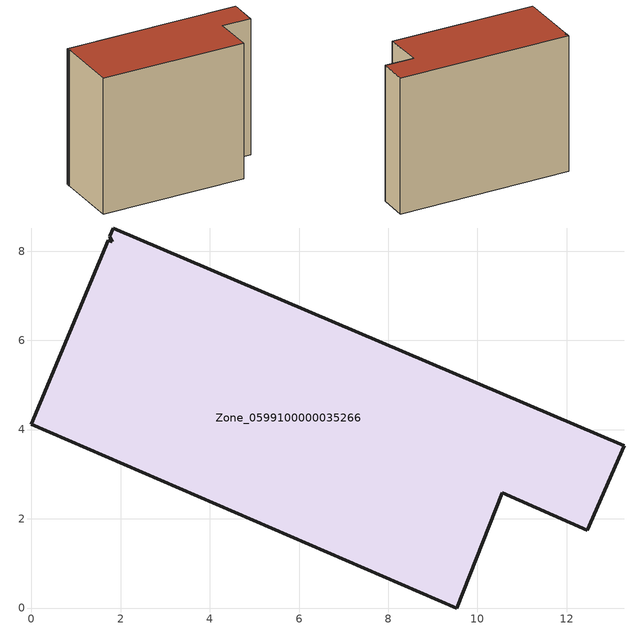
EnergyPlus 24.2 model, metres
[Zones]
Zone_0599100000035266
 floor ground (C_G): 1.84,8.52 13.29,3.64 12.46,1.75 10.56,2.58 9.53,0 0,4.12 1.72,8.24 1.81,8.21 1.76,8.33 z0
 wall outside (C_F): 9.53,0 10.56,2.58 12.46,1.75 13.29,3.64 1.84,8.52 1.76,8.33 1.81,8.21 1.72,8.24 0,4.12 9.53,0 z0:9.94
 roof outside (C_R): 1.81,8.21 1.72,8.24 0,4.12 9.53,0 10.56,2.58 12.46,1.75 13.29,3.64 1.84,8.52 1.76,8.33 z9.94
[BUILDING]
Pand.0599100000035266: North Axis=0; Terrain=City; Loads Convergence Tolerance Value=0.04; Temperature Convergence Tolerance Value=0.4; Solar Distribution=FullExterior; Maximum Number of Warmup Days=25; Minimum Number of Warmup Days=1
[Site:Location]
Rotterdam.The.Hague.AP_ZH_NLD Design_Conditions: Latitude=51.96; Longitude=4.45; Time Zone=1; Elevation=-4.5
[SITE:GROUNDTEMPERATURE:BUILDINGSURFACE]
18, 18, 18, 18, 18, 18, 18, 18, 18, 18, 18, 18
[MATERIAL] Thermal Absorptance=0.9; Solar Absorptance=0.7; Visible Absorptance=0.7
Name | Roughness | Thickness | Conductivity | Density | Specific Heat
G.TI.1946 | MediumSmooth | 0.15 | 1 | 540 | 1210
F.TI.1946 | Rough | 0.3 | 0.857143 | 1920 | 840
R.TI.1946 | MediumRough | 0.2 | 0.1 | 1500 | 1000
[CONSTRUCTION]
C_G: G.TI.1946
C_F: F.TI.1946
C_R: R.TI.1946
[ZONE]
Zone_0599100000035266: Type=1; Multiplier=1; Ceiling Height=Autocalculate; Volume=Autocalculate; Floor Area=autocalculate; Part of Total Floor Area=Yes
[ZONEINFILTRATION:DESIGNFLOWRATE]
Infil_Zone_0599100000035266: Zone or ZoneList or Space or SpaceList=Zone_0599100000035266; Schedule=AlwaysOn; Design Flow Rate Calculation Method=Flow/Area; Flow Rate per Floor Area=0.003; Constant Term Coefficient=1; Temperature Term Coefficient=0; Velocity Term Coefficient=0; Velocity Squared Term Coefficient=0
[HVACTEMPLATE:ZONE:IDEALLOADSAIRSYSTEM]
Zone_0599100000035266: Maximum Heating Supply Air Temperature=50; Minimum Cooling Supply Air Temperature=13; Maximum Heating Supply Air Humidity Ratio=0.0156; Minimum Cooling Supply Air Humidity Ratio=0.0077; Heating Limit=NoLimit; Cooling Limit=NoLimit; Dehumidification Control Type=ConstantSensibleHeatRatio; Cooling Sensible Heat Ratio=0.7; Dehumidification Setpoint=60; Humidification Control Type=None; Humidification Setpoint=30; Outdoor Air Method=None; Outdoor Air Flow Rate per Person=0.00944; Outdoor Air Flow Rate per Zone Floor Area=0; Outdoor Air Flow Rate per Zone=0; Demand Controlled Ventilation Type=None; Outdoor Air Economizer Type=NoEconomizer; Heat Recovery Type=None; Sensible Heat Recovery Effectiveness=0.7; Latent Heat Recovery Effectiveness=0.65
[ZONECONTROL:THERMOSTAT]
ThermostatControl_Zone_0599100000035266: Zone or ZoneList=Zone_0599100000035266; Control Type Schedule=DualSetpointControlType; Control 1=Thermostat_Zone_0599100000035266; Temperature Difference Between Cutout And Setpoint=0
[THERMOSTATSETPOINT:DUALSETPOINT]
Thermostat_Zone_0599100000035266: Heating Setpoint Temperature Schedule=HeatingSetpoint_Zone_0599100000035266; Cooling Setpoint Temperature Schedule=CoolingSetpoint_Zone_0599100000035266
[SCHEDULE:COMPACT]
HeatingSetpoint_Zone_0599100000035266: Through: 12/31, For: AllDays, Until: 24:00, 21
CoolingSetpoint_Zone_0599100000035266: Through: 12/31, For: AllDays, Until: 24:00, 24
DualSetpointControlType: Through: 12/31, For: AllDays, Until: 24:00, 4
AlwaysOn: Through: 12/31, For: AllDays, Until: 24:00, 1
